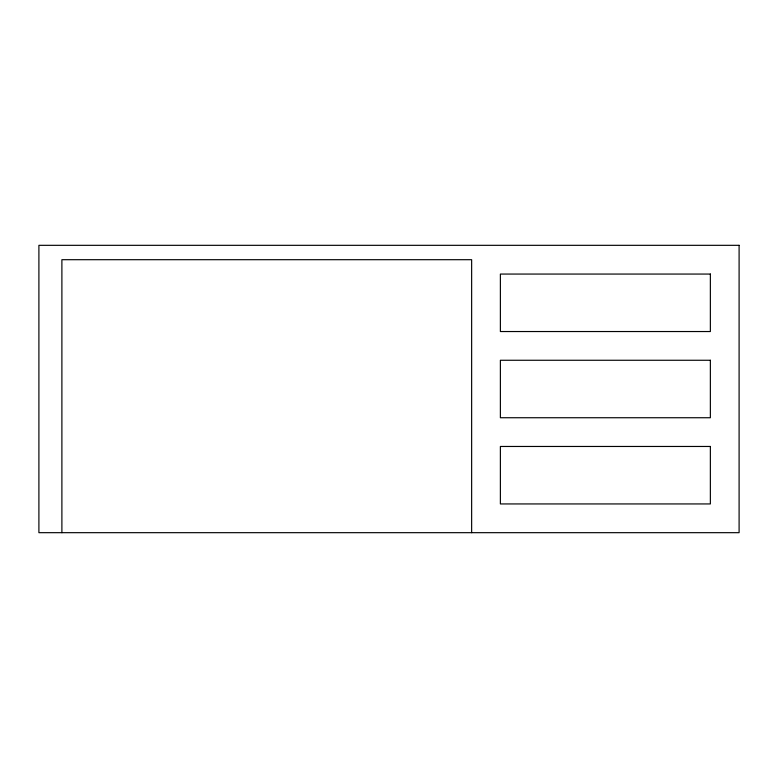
<?xml version="1.0" encoding="UTF-8"?>
<svg xmlns="http://www.w3.org/2000/svg" width="778" height="778" viewBox="0 0 778 778"><rect width="100%" height="100%" fill="white"/><g stroke="black" fill="none" stroke-linecap="round" stroke-linejoin="round"><path stroke-width="1.17" d="M471.643 532.677L471.643 259.696L61.89 259.696L61.89 532.677M739.1 245.323L38.9 245.323L38.9 532.677L739.1 532.677L739.1 245.323M710.363 274.06L500.38 274.06L500.38 331.535L710.363 331.535L710.363 274.06M710.363 360.263L500.38 360.263L500.38 417.737L710.363 417.737L710.363 360.263M710.363 446.465L500.38 446.465L500.38 503.94L710.363 503.94L710.363 446.465"/></g></svg>
